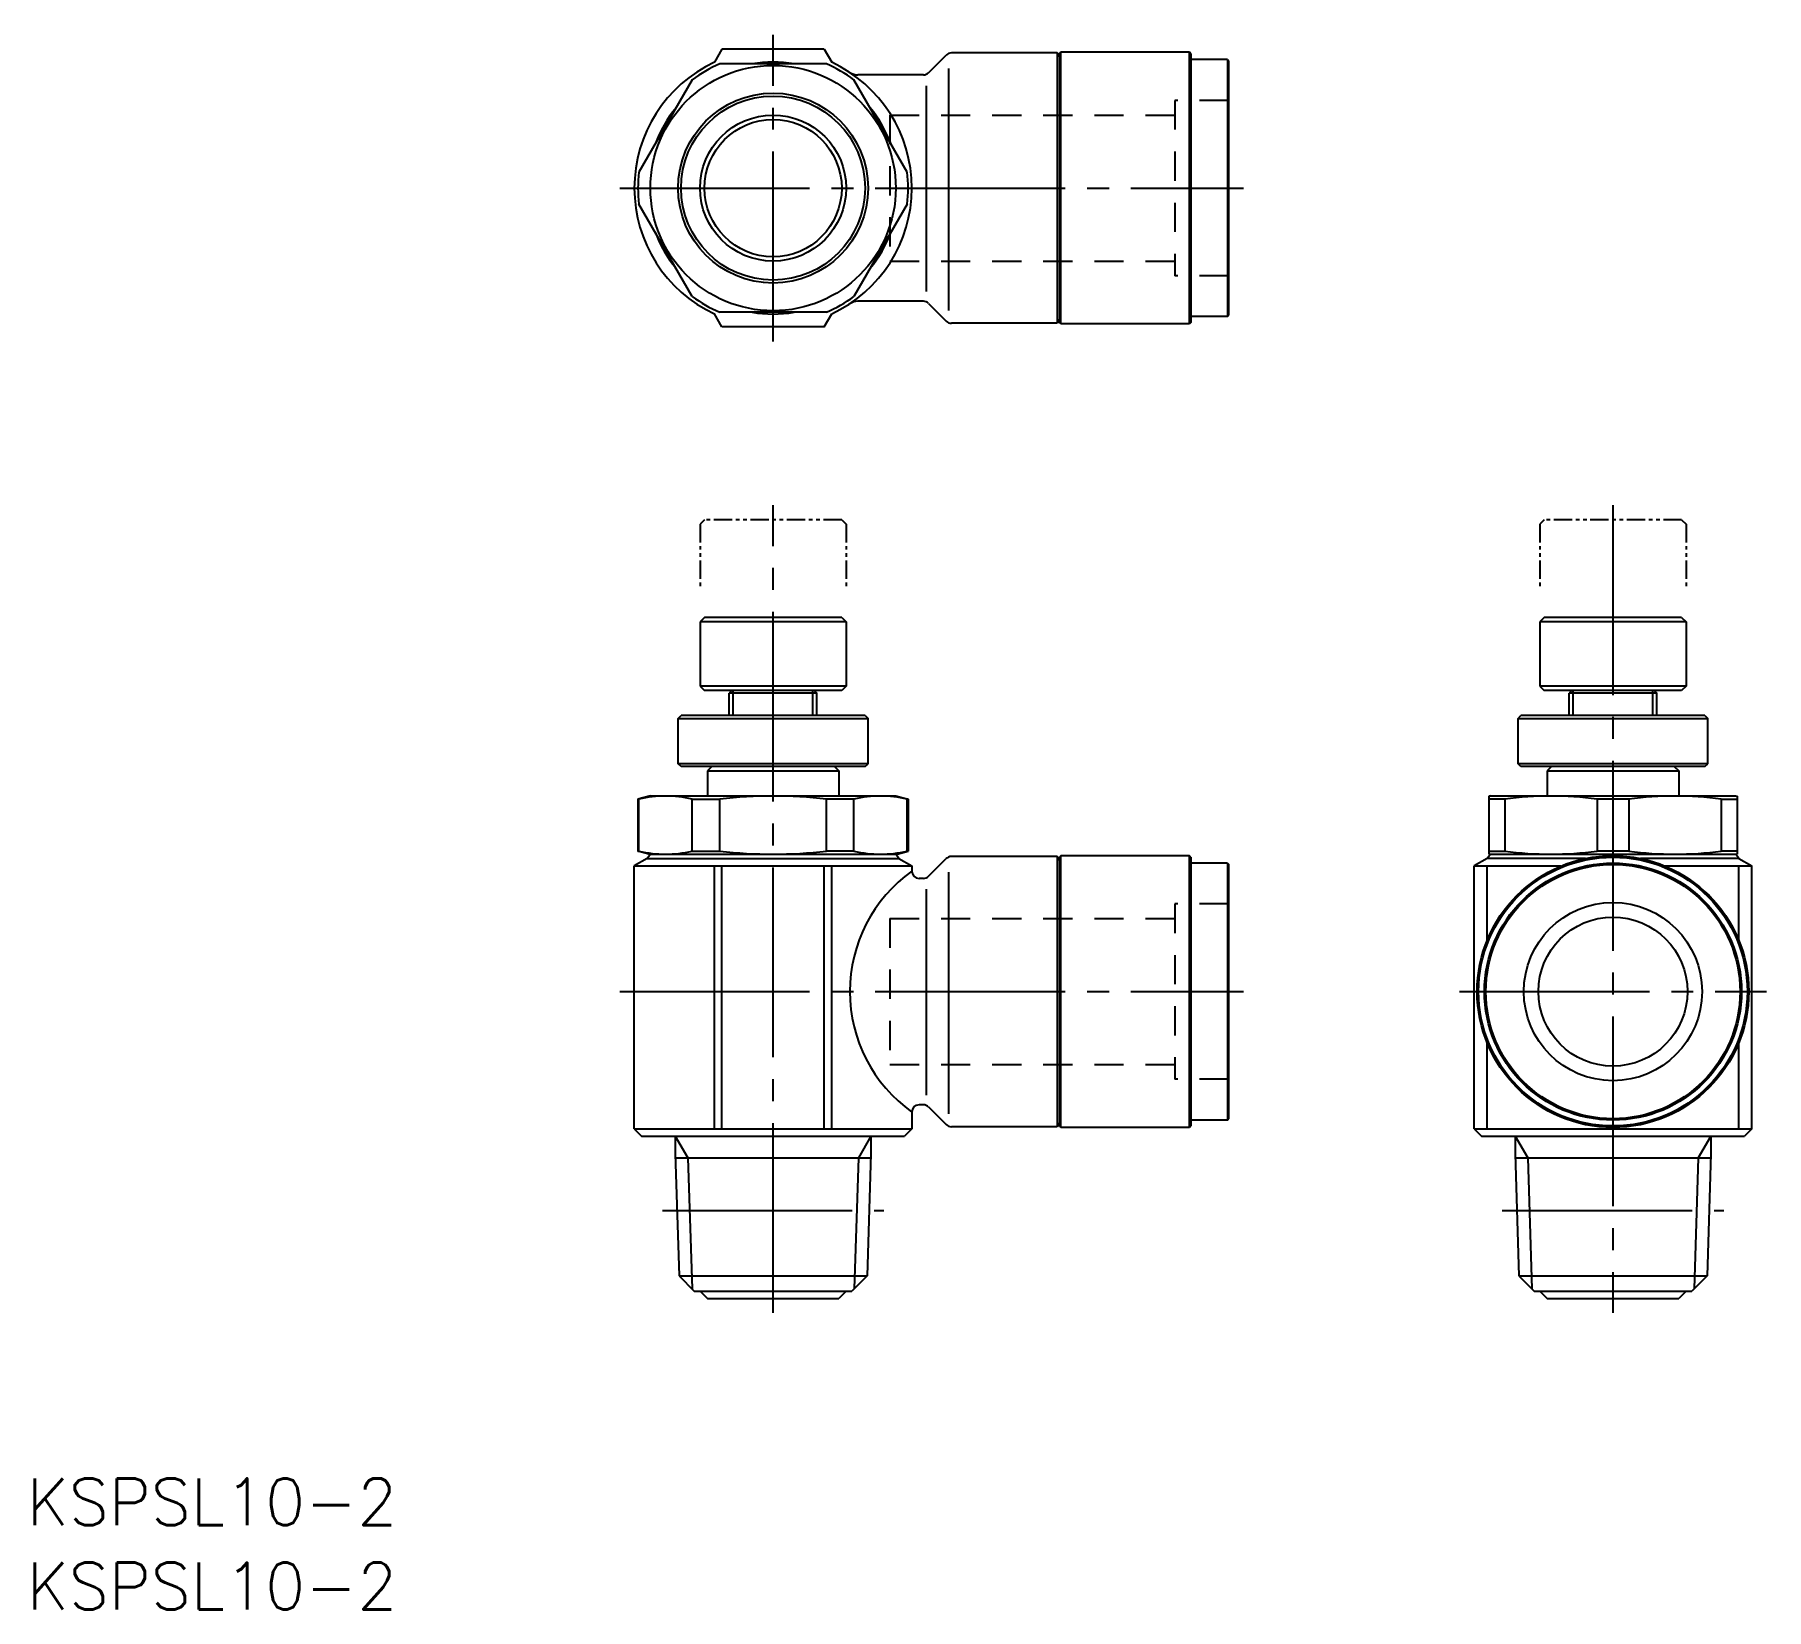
# Model space of a CAD drawing. Extents: x 65 to 184, y 120 to 228.
import ezdxf

# ---------------------------------------------------------------- set-up
doc = ezdxf.new("R2010")
doc.units = 0
for name, pattern in [('CENTER', [17.5, 13, -1.5, 1.5, -1.5]), ('DASHED', [3.5, 2, -1.5]), ('PHANTOM', [2.5, 1.25, -0.25, 0.25, -0.25, 0.25, -0.25])]:
    doc.linetypes.add(name, pattern=pattern)
doc.layers.get('0').update_dxf_attribs({"linetype": 'CONTINUOUS'})
doc.layers.add('CENTER', color=1, linetype='CENTER')
doc.styles.get("Standard").update_dxf_attribs({"font": 'txt.shx', "bigfont": '@extfont2.shx'})

msp = doc.modelspace()

# ---------------------------------------------------------------- linework, layer by layer
at = {"color": 7, "linetype": 'CONTINUOUS'}
for p, q in [((112.41, 227.14), (111.9, 226.26)), ((119.41, 227.14), (112.41, 227.14)), ((119.41, 227.14), (119.93, 226.26)), ((126.56, 225.54), (127.77, 226.75)), ((135.37, 226.89), (128.12, 226.89)), ((135.51, 226.64), (135.37, 226.89)), ((135.37, 226.89), (135.37, 208.39)), ((135.61, 226.94), (135.51, 226.84)), ((135.51, 226.84), (135.51, 208.44)), ((144.41, 226.94), (135.61, 226.94)), ((135.61, 208.34), (135.61, 226.94)), ((144.41, 208.34), (144.41, 226.94)), ((144.51, 226.84), (144.41, 226.94)), ((144.51, 226.84), (144.51, 208.44)), ((147.01, 226.44), (144.51, 226.44)), ((147.01, 226.44), (147.11, 226.34)), ((147.01, 226.44), (147.01, 208.84)), ((119.56, 226.14), (112.26, 226.14)), ((126.2, 225.39), (121.72, 225.39)), ((127.91, 225.82), (127.91, 209.26)), ((147.11, 208.94), (147.11, 226.34)), ((110.37, 225.05), (106.73, 218.73)), ((125.1, 218.73), (121.45, 225.05)), ((126.41, 210.56), (126.41, 224.64)), ((110.37, 210.23), (106.73, 216.55)), ((125.1, 216.55), (121.45, 210.23)), ((126.2, 209.89), (121.72, 209.89)), ((112.41, 208.14), (111.9, 209.03)), ((119.56, 209.14), (112.26, 209.14)), ((119.41, 208.14), (119.93, 209.03)), ((126.56, 209.75), (127.77, 208.54)), ((147.01, 208.84), (144.51, 208.84)), ((147.01, 208.84), (147.11, 208.94)), ((119.41, 208.14), (112.41, 208.14)), ((135.37, 208.39), (128.12, 208.39)), ((135.51, 208.64), (135.37, 208.39)), ((135.61, 208.34), (135.51, 208.44)), ((144.41, 208.34), (135.61, 208.34)), ((144.51, 208.44), (144.41, 208.34)), ((111.21, 188.24), (110.91, 187.94)), ((120.91, 187.94), (110.91, 187.94)), ((110.91, 187.94), (110.91, 183.54)), ((120.61, 188.24), (111.21, 188.24)), ((120.61, 188.24), (120.91, 187.94)), ((120.91, 187.94), (120.91, 183.54)), ((168.71, 188.24), (168.41, 187.94)), ((168.41, 187.94), (168.41, 183.54)), ((178.41, 187.94), (168.41, 187.94)), ((178.11, 188.24), (168.71, 188.24)), ((178.11, 188.24), (178.41, 187.94)), ((178.41, 187.94), (178.41, 183.54)), ((120.91, 183.54), (110.91, 183.54)), ((110.91, 183.54), (111.21, 183.24)), ((120.61, 183.24), (111.21, 183.24)), ((113.09, 183.24), (112.91, 183.06)), ((112.91, 181.54), (112.91, 183.06)), ((118.91, 183.06), (112.91, 183.06)), ((118.73, 183.24), (118.91, 183.06)), ((118.91, 181.54), (118.91, 183.06)), ((120.91, 183.54), (120.61, 183.24)), ((168.41, 183.54), (168.71, 183.24)), ((178.41, 183.54), (168.41, 183.54)), ((178.11, 183.24), (168.71, 183.24)), ((170.59, 183.24), (170.41, 183.06)), ((176.41, 183.06), (170.41, 183.06)), ((170.41, 181.54), (170.41, 183.06)), ((176.23, 183.24), (176.41, 183.06)), ((176.41, 181.54), (176.41, 183.06)), ((178.41, 183.54), (178.11, 183.24)), ((109.41, 181.34), (109.61, 181.54)), ((122.21, 181.54), (109.61, 181.54)), ((122.21, 181.54), (122.41, 181.34)), ((166.91, 181.34), (167.11, 181.54)), ((179.71, 181.54), (167.11, 181.54)), ((179.71, 181.54), (179.91, 181.34)), ((109.41, 181.34), (122.41, 181.34)), ((109.41, 178.24), (109.41, 181.34)), ((122.41, 178.24), (122.41, 181.34)), ((166.91, 178.24), (166.91, 181.34)), ((166.91, 181.34), (179.91, 181.34)), ((179.91, 178.24), (179.91, 181.34)), ((122.41, 178.24), (109.41, 178.24)), ((109.61, 178.04), (109.41, 178.24)), ((122.21, 178.04), (109.61, 178.04)), ((111.71, 178.04), (111.41, 177.74)), ((120.11, 178.04), (120.41, 177.74)), ((122.21, 178.04), (122.41, 178.24)), ((167.11, 178.04), (166.91, 178.24)), ((179.91, 178.24), (166.91, 178.24)), ((179.71, 178.04), (167.11, 178.04)), ((169.21, 178.04), (168.91, 177.74)), ((177.61, 178.04), (177.91, 177.74)), ((179.71, 178.04), (179.91, 178.24)), ((111.41, 177.74), (120.41, 177.74)), ((111.41, 177.74), (111.41, 176.04)), ((120.41, 177.74), (120.41, 176.04)), ((168.91, 177.74), (168.91, 176.04)), ((168.91, 177.74), (177.91, 177.74)), ((177.91, 177.74), (177.91, 176.04)), ((107.51, 176.04), (106.66, 175.82)), ((106.66, 175.82), (106.73, 175.82)), ((106.66, 175.82), (106.66, 172.25)), ((106.73, 172.25), (106.73, 175.82)), ((107.51, 176.04), (124.31, 176.04)), ((110.37, 175.82), (112.26, 175.82)), ((110.37, 172.25), (110.37, 175.82)), ((112.26, 172.25), (112.26, 175.82)), ((121.45, 175.82), (119.56, 175.82)), ((119.56, 172.25), (119.56, 175.82)), ((121.45, 172.25), (121.45, 175.82)), ((124.31, 176.04), (125.16, 175.82)), ((125.1, 172.25), (125.1, 175.82)), ((125.16, 175.82), (125.1, 175.82)), ((125.16, 175.82), (125.16, 172.25)), ((165.01, 176.04), (164.91, 176.02)), ((164.91, 176.02), (164.91, 172.04)), ((166, 175.82), (164.91, 175.82)), ((165.01, 176.04), (181.81, 176.04)), ((166, 175.82), (166, 172.25)), ((174.5, 175.82), (172.32, 175.82)), ((172.32, 175.82), (172.32, 172.25)), ((174.5, 175.82), (174.5, 172.25)), ((180.82, 175.82), (180.82, 172.25)), ((180.82, 175.82), (181.91, 175.82)), ((181.81, 176.04), (181.91, 176.02)), ((181.91, 176.02), (181.91, 172.04)), ((106.66, 172.25), (106.73, 172.25)), ((107.41, 172.04), (106.66, 172.25)), ((107.29, 171.74), (107.5, 172.04)), ((107.41, 172.04), (124.41, 172.04)), ((110.37, 172.25), (112.26, 172.25)), ((121.45, 172.25), (119.56, 172.25)), ((124.53, 171.74), (124.32, 172.04)), ((124.41, 172.04), (125.16, 172.25)), ((125.16, 172.25), (125.1, 172.25)), ((135.61, 171.94), (135.51, 171.84)), ((135.61, 153.34), (135.61, 171.94)), ((144.41, 171.94), (135.61, 171.94)), ((144.51, 171.84), (144.41, 171.94)), ((144.41, 153.34), (144.41, 171.94)), ((164.79, 171.74), (165, 172.04)), ((164.91, 172.25), (166, 172.25)), ((164.91, 172.04), (181.91, 172.04)), ((174.5, 172.25), (172.32, 172.25)), ((181.91, 172.25), (180.82, 172.25)), ((182.03, 171.74), (181.82, 172.04)), ((107.29, 171.74), (106.41, 171.24)), ((106.41, 171.24), (125.41, 171.24)), ((106.41, 153.24), (106.41, 171.24)), ((107.29, 171.74), (124.53, 171.74)), ((111.9, 153.24), (111.9, 171.24)), ((112.41, 153.24), (112.41, 171.24)), ((119.41, 153.24), (119.41, 171.24)), ((119.93, 153.24), (119.93, 171.24)), ((124.53, 171.74), (125.41, 171.24)), ((125.41, 171.24), (125.41, 170.89)), ((126.56, 170.54), (127.77, 171.75)), ((127.91, 170.82), (127.91, 154.26)), ((135.37, 171.89), (128.12, 171.89)), ((135.37, 171.89), (135.37, 153.39)), ((135.51, 171.64), (135.37, 171.89)), ((135.51, 171.84), (135.51, 153.44)), ((144.51, 171.84), (144.51, 153.44)), ((147.01, 171.44), (144.51, 171.44)), ((147.01, 171.44), (147.01, 153.84)), ((147.01, 171.44), (147.11, 171.34)), ((147.11, 153.94), (147.11, 171.34)), ((164.79, 171.74), (163.91, 171.24)), ((163.91, 171.24), (169.85, 171.24)), ((163.91, 153.24), (163.91, 171.24)), ((171.52, 171.75), (164.8, 171.75)), ((164.8, 166.16), (164.8, 171.24)), ((182.02, 171.75), (175.3, 171.75)), ((176.97, 171.24), (182.91, 171.24)), ((182.02, 166.16), (182.02, 171.24)), ((182.03, 171.74), (182.91, 171.24)), ((182.91, 153.24), (182.91, 171.24)), ((126.2, 170.39), (125.91, 170.39)), ((126.41, 155.56), (126.41, 169.64)), ((164.8, 153.24), (164.8, 159.13)), ((182.02, 153.24), (182.02, 159.13)), ((125.41, 154.39), (125.41, 153.24)), ((126.2, 154.89), (125.91, 154.89)), ((126.56, 154.75), (127.77, 153.54)), ((106.41, 153.24), (125.41, 153.24)), ((106.41, 153.24), (106.91, 152.74)), ((125.41, 153.24), (124.91, 152.74)), ((135.37, 153.39), (128.12, 153.39)), ((135.51, 153.64), (135.37, 153.39)), ((135.61, 153.34), (135.51, 153.44)), ((144.41, 153.34), (135.61, 153.34)), ((144.51, 153.44), (144.41, 153.34)), ((147.01, 153.84), (144.51, 153.84)), ((147.01, 153.84), (147.11, 153.94)), ((163.91, 153.24), (182.91, 153.24)), ((163.91, 153.24), (164.41, 152.74)), ((182.91, 153.24), (182.41, 152.74)), ((106.91, 152.74), (124.91, 152.74)), ((109.21, 152.74), (109.21, 151.54)), ((122.61, 152.74), (122.61, 151.54)), ((164.41, 152.74), (182.41, 152.74)), ((166.71, 152.74), (166.71, 151.54)), ((180.11, 152.74), (180.11, 151.54)), ((109.21, 151.54), (109.47, 143.18)), ((109.22, 151.25), (122.6, 151.25)), ((122.61, 151.54), (122.35, 143.18)), ((166.71, 151.54), (166.97, 143.18)), ((166.72, 151.25), (180.1, 151.25)), ((180.11, 151.54), (179.85, 143.18)), ((109.47, 143.18), (122.35, 143.18)), ((109.47, 143.18), (110.51, 142.14)), ((122.35, 143.18), (121.31, 142.14)), ((166.97, 143.18), (168.01, 142.14)), ((166.97, 143.18), (179.85, 143.18)), ((179.85, 143.18), (178.81, 142.14)), ((110.51, 142.14), (121.31, 142.14)), ((110.91, 142.14), (111.41, 141.64)), ((111.41, 141.64), (120.41, 141.64)), ((120.91, 142.14), (120.41, 141.64)), ((168.01, 142.14), (178.81, 142.14)), ((168.41, 142.14), (168.91, 141.64)), ((168.91, 141.64), (177.91, 141.64)), ((178.41, 142.14), (177.91, 141.64))]:
    msp.add_line(p, q, dxfattribs=at)
at = {"color": 3, "linetype": 'DASHED'}
for p, q in [((143.41, 223.64), (143.41, 211.64)), ((147.11, 223.64), (143.41, 223.64)), ((123.91, 222.64), (123.91, 212.64)), ((123.91, 222.64), (143.41, 222.64)), ((123.91, 212.64), (143.41, 212.64)), ((147.11, 211.64), (143.41, 211.64)), ((147.11, 168.64), (143.41, 168.64)), ((143.41, 168.64), (143.41, 156.64)), ((123.91, 167.64), (123.91, 157.64)), ((123.91, 167.64), (143.41, 167.64)), ((123.91, 157.64), (143.41, 157.64)), ((147.11, 156.64), (143.41, 156.64))]:
    msp.add_line(p, q, dxfattribs=at)
at = {"color": 3, "linetype": 'PHANTOM'}
for p, q in [((111.21, 194.94), (110.91, 194.64)), ((110.91, 194.64), (110.91, 190.24)), ((120.61, 194.94), (111.21, 194.94)), ((120.61, 194.94), (120.91, 194.64)), ((120.91, 194.64), (120.91, 190.24)), ((168.71, 194.94), (168.41, 194.64)), ((168.41, 194.64), (168.41, 190.24)), ((178.11, 194.94), (168.71, 194.94)), ((178.11, 194.94), (178.41, 194.64)), ((178.41, 194.64), (178.41, 190.24))]:
    msp.add_line(p, q, dxfattribs=at)
at = {"color": 3, "linetype": 'CONTINUOUS'}
for p, q in [((113.18, 181.54), (113.18, 183.24)), ((118.64, 181.54), (118.64, 183.24)), ((170.68, 181.54), (170.68, 183.24)), ((176.14, 181.54), (176.14, 183.24)), ((109.21, 152.74), (110.08, 151.25)), ((122.61, 152.74), (121.75, 151.25)), ((166.71, 152.74), (167.58, 151.25)), ((180.11, 152.74), (179.25, 151.25)), ((110.08, 151.25), (110.36, 142.3)), ((121.75, 151.25), (121.47, 142.3)), ((167.58, 151.25), (167.86, 142.3)), ((179.25, 151.25), (178.97, 142.3))]:
    msp.add_line(p, q, dxfattribs=at)
at = {"color": 7, "linetype": 'CONTINUOUS'}
for centre, radius in [((115.91, 217.64), 8.4), ((115.91, 217.64), 6.5), ((115.91, 217.64), 6.3), ((115.91, 217.64), 5), ((115.91, 217.64), 4.7), ((173.41, 162.64), 9.3), ((173.41, 162.64), 9.2), ((173.41, 162.64), 8.8), ((173.41, 162.64), 8.7), ((173.41, 162.64), 6.1), ((173.41, 162.64), 5.1)]:
    msp.add_circle(centre, radius, dxfattribs=at)
for centre, radius, start, end in [((128.12, 226.39), 0.5, 90, 135), ((115.91, 217.64), 9.5, 114.991, 245.009), ((115.91, 217.64), 9.25, 113.2315, 126.7685), ((115.91, 217.64), 8.62, 80.4236, 99.5764), ((115.91, 217.64), 9.25, 53.2315, 66.7685), ((115.91, 217.64), 9.5, 294.991, 65.009), ((121.72, 226.39), 1, 236.4427, 270), ((126.2, 225.89), 0.5, 270, 315), ((115.91, 217.64), 8.62, 140.4236, 159.5764), ((115.91, 217.64), 8.62, 20.4236, 39.5764), ((115.91, 217.64), 9.25, 173.2315, 186.7685), ((115.91, 217.64), 9.25, 353.2315, 6.7685), ((115.91, 217.64), 8.62, 200.4236, 219.5764), ((115.91, 217.64), 8.62, 320.4236, 339.5764), ((115.91, 217.64), 9.25, 233.2315, 246.7685), ((115.91, 217.64), 9.25, 293.2315, 306.7685), ((121.72, 208.89), 1, 90, 123.5573), ((126.2, 209.39), 0.5, 45, 90), ((115.91, 217.64), 8.62, 260.4236, 279.5764), ((128.12, 208.89), 0.5, 225, 270), ((108.55, 167.64), 8.38, 77.4276, 102.5724), ((115.91, 142.8), 33.22, 83.6948, 96.3052), ((123.27, 167.64), 8.38, 77.4276, 102.5724), ((169.16, 151.08), 24.94, 82.7218, 97.2782), ((177.66, 151.08), 24.94, 82.7218, 97.2782), ((108.55, 180.43), 8.38, 257.4276, 282.5724), ((115.91, 205.27), 33.22, 263.6948, 276.3052), ((123.27, 180.43), 8.38, 257.4276, 282.5724), ((169.16, 196.99), 24.94, 262.7218, 277.2782), ((177.66, 196.99), 24.94, 262.7218, 277.2782), ((131.3, 162.64), 10.13, 125.5039, 234.4961), ((125.91, 170.89), 0.5, 180, 270), ((128.12, 171.39), 0.5, 90, 135), ((126.2, 170.89), 0.5, 270, 315), ((125.91, 154.39), 0.5, 90, 180), ((126.2, 154.39), 0.5, 45, 90), ((128.12, 153.89), 0.5, 225, 270)]:
    msp.add_arc(centre, radius, start, end, dxfattribs=at)
at = {"layer": 'CENTER', "color": 1, "linetype": 'CENTER'}
for p, q in [((115.91, 207.14), (115.91, 228.14)), ((105.41, 217.64), (148.11, 217.64)), ((115.91, 140.64), (115.91, 195.94)), ((173.41, 195.94), (173.41, 140.64)), ((105.41, 162.64), (148.11, 162.64)), ((162.91, 162.64), (183.91, 162.64)), ((108.33, 147.65), (123.49, 147.65)), ((165.83, 147.65), (180.99, 147.65))]:
    msp.add_line(p, q, dxfattribs=at)

# ---------------------------------------------------------------- texts
at = {"color": 7, "linetype": 'CONTINUOUS'}
for p in [(64.81, 126.12), (64.81, 120.35)]:
    msp.add_text('KSPSL10-2', height=3.2, dxfattribs=at).set_placement(p)

doc.saveas('drawing.dxf')
